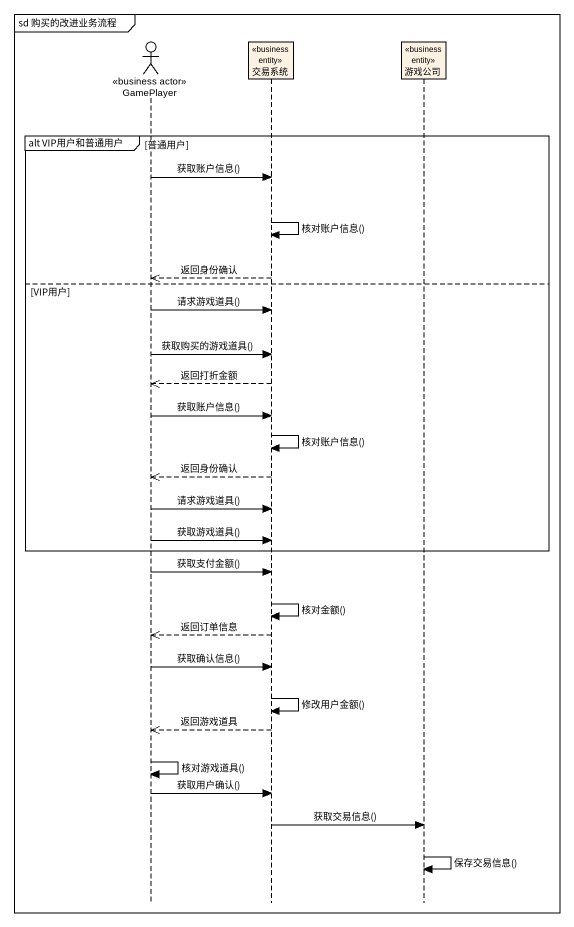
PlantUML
@startuml
mainframe sd 购买的改进业务流程
hide footbox
actor GamePlayer <<business actor>>
participant 交易系统 <<business entity>>
participant 游戏公司 <<business entity>>

group alt VIP用户和普通用户 [普通用户]
  GamePlayer -> 交易系统 : 获取账户信息()
  交易系统 -> 交易系统 : 核对账户信息()
  交易系统 -->> GamePlayer : 返回身份确认
else VIP用户
  GamePlayer -> 交易系统 : 请求游戏道具()
  GamePlayer -> 交易系统 : 获取购买的游戏道具()
  交易系统 -->> GamePlayer : 返回打折金额
  GamePlayer -> 交易系统 : 获取账户信息()
  交易系统 -> 交易系统 : 核对账户信息()
  交易系统 -->> GamePlayer : 返回身份确认
  GamePlayer -> 交易系统 : 请求游戏道具()
  GamePlayer -> 交易系统 : 获取游戏道具()
end
GamePlayer -> 交易系统 : 获取支付金额()
交易系统 -> 交易系统 : 核对金额()
交易系统 -->> GamePlayer : 返回订单信息
GamePlayer -> 交易系统 : 获取确认信息()
交易系统 -> 交易系统 : 修改用户金额()
交易系统 -->> GamePlayer : 返回游戏道具
GamePlayer -> GamePlayer : 核对游戏道具()
GamePlayer -> 交易系统 : 获取用户确认()
交易系统 -> 游戏公司 : 获取交易信息()
游戏公司 -> 游戏公司 : 保存交易信息()
@enduml
